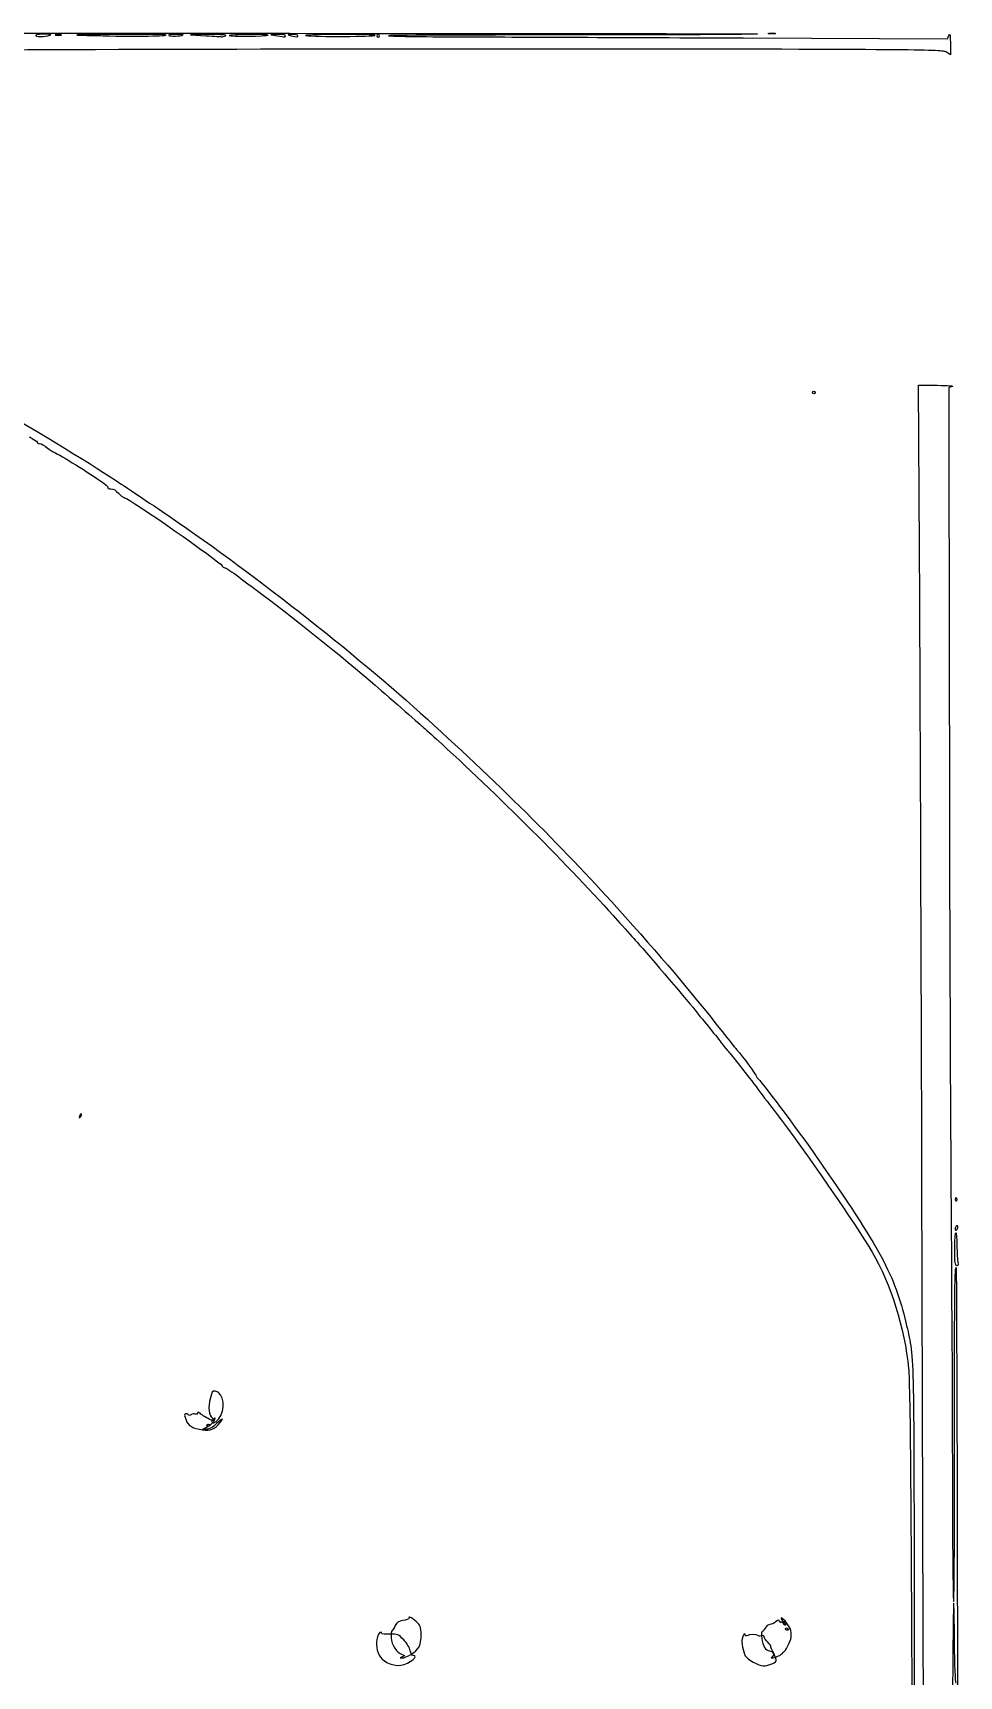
# Model space of a CAD drawing. Extents: x 0 to 877, y -11 to 940.
# Drawn here: x 709.5 to 877.3, y 642.5 to 940.2 of the extents above; entities that cross this region are included whole.
import ezdxf

# ---------------------------------------------------------------- set-up
doc = ezdxf.new("R2010")
doc.units = 0
doc.layers.add('Calque_1', color=7, linetype='CONTINUOUS')

msp = doc.modelspace()

# ---------------------------------------------------------------- linework, layer by layer
at = {"layer": 'Calque_1', "color": 7}
for points in [[(712.76544, 939.88684)], [(714.57342, 939.9028)], [(733.63599, 939.84345)], [(736.73227, 939.85142)], [(744.40519, 939.72085)], [(752.12922, 939.81607)], [(755.2531, 939.72089)], [(757.50206, 939.72085)], [(771.52493, 939.78814)], [(772.31873, 939.72085)], [(851.00289, 875.34367)], [(718.29264, 744.3331)], [(876.84867, 729.0787)], [(876.90789, 724.11905)], [(876.7341, 722.85227)], [(737.26044, 688.84277)], [(741.55537, 687.99742)], [(743.13449, 689.06298)], [(845.87289, 651.07609)], [(777.99373, 646.40833)], [(838.58104, 646.18741)], [(844.59803, 646.14757)], [(772.47427, 645.93378)]]:
    msp.add_lwpolyline(points, close=True, dxfattribs=at)
for points in [[(741.49477, 939.91505), (738.05519, 939.88185), (740.83331, 939.72085)], [(754.01194, 939.9457), (752.60727, 939.906), (753.7979, 939.72089)], [(838.26771, 939.31507), (875.24482, 939.15421), (875.49104, 939.76828)], [(842.89943, 940.17243), (842.89943, 940.17209)], [(875.75404, 938.32573), (875.77074, 936.26911), (875.05486, 936.73823)], [(870.14575, 846.83481), (869.97567, 876.402), (873.38773, 876.37563)], [(876.13831, 876.16506), (875.47685, 875.98087), (875.54455, 821.35654)], [(740.9909, 687.23443), (740.27443, 687.24503), (741.06818, 687.67343)]]:
    msp.add_lwpolyline(points, dxfattribs=at)
for points in [[(567.66353, 940.18545), (718.13206, 940.19995), (841.03501, 940.12975), (840.7812, 940.02954)], [(711.36074, 939.98523), (710.37194, 939.98523), (709.90535, 939.88893), (710.01721, 939.70795)], [(710.01721, 939.70795), (710.17038, 939.46009), (712.45381, 939.60875), (712.76544, 939.88684)], [(712.76544, 939.88683), (712.82604, 939.94093), (712.19397, 939.98523), (711.36074, 939.98523)], [(713.64738, 939.9028), (713.39272, 939.8362), (713.60108, 939.7818), (714.1104, 939.7818)], [(714.57342, 939.9028), (714.31876, 939.9694), (713.90204, 939.9694), (713.64738, 939.9028)], [(714.1104, 939.7818), (714.61972, 939.7818), (714.82808, 939.8362), (714.57342, 939.9028)], [(724.5394, 939.92703), (715.9764, 939.87313), (715.71689, 939.85863), (720.98956, 939.7286)], [(720.98956, 939.7286), (727.3362, 939.57212), (733.4199, 939.62737), (733.63599, 939.84345)], [(733.63599, 939.84343), (733.71399, 939.92143), (729.62048, 939.95901), (724.5394, 939.92703)], [(735.40936, 939.9605), (734.53623, 939.9695), (733.9691, 939.8838), (734.14904, 939.76952)], [(734.14904, 939.76952), (734.44871, 939.57918), (736.10161, 939.6316), (736.73227, 939.85142)], [(736.73227, 939.85143), (736.87779, 939.90213), (736.28248, 939.95123), (735.40936, 939.9605)], [(740.83331, 939.72085), (742.36128, 939.63225), (743.67097, 939.54491), (743.74373, 939.52666)], [(744.40519, 939.72085), (744.73174, 939.86117), (743.61729, 939.93553), (741.49477, 939.91505)], [(743.74373, 939.52666), (743.81653, 939.50836), (744.11415, 939.59576), (744.40519, 939.72085)], [(748.66514, 939.93162), (746.68598, 939.92122), (745.06665, 939.83582), (745.06665, 939.74177)], [(745.06665, 939.74177), (745.06665, 939.54312), (751.92846, 939.6153), (752.12922, 939.81607)], [(752.12922, 939.81605), (752.20312, 939.88995), (750.6443, 939.94197), (748.66514, 939.93162)], [(753.7979, 939.72089), (754.45274, 939.61909), (755.01125, 939.51791), (755.03906, 939.49605)], [(755.2531, 939.72085), (755.35534, 939.88627), (754.89012, 939.97054), (754.01194, 939.9457)], [(755.03906, 939.49605), (755.06686, 939.47415), (755.16317, 939.57535), (755.2531, 939.72089)], [(756.50988, 939.95413), (755.5224, 939.92303), (755.52145, 939.92183), (756.31144, 939.72085)], [(756.31144, 939.72085), (757.45706, 939.42934), (757.50206, 939.42934), (757.50206, 939.72085)], [(757.50206, 939.72085), (757.50206, 939.86637), (757.05558, 939.97135), (756.50988, 939.95413)], [(764.71196, 939.94356), (760.9648, 939.91926), (758.37519, 939.82941), (758.95727, 939.74394)], [(758.95727, 939.74394), (760.51239, 939.51558), (771.52487, 939.55432), (771.52493, 939.78814)], [(771.52493, 939.78815), (771.52495, 939.89794), (768.45912, 939.96787), (764.71196, 939.94356)], [(772.05415, 939.98544), (771.90863, 939.98544), (771.78956, 939.86637), (771.78956, 939.72085)], [(771.78956, 939.72085), (771.78956, 939.57533), (771.90863, 939.45627), (772.05415, 939.45627)], [(772.31873, 939.72085), (772.31873, 939.86637), (772.19967, 939.98544), (772.05415, 939.98544)], [(772.05415, 939.45627), (772.19967, 939.45627), (772.31873, 939.57533), (772.31873, 939.72085)], [(806.38537, 939.85387), (787.72147, 939.85787), (773.10586, 939.78837), (773.90623, 939.70043)], [(773.90623, 939.70043), (774.70659, 939.61243), (781.1955, 939.52593), (788.32602, 939.50819)], [(788.32602, 939.50819), (795.45654, 939.49049), (817.9303, 939.40354), (838.26771, 939.31507)], [(840.7812, 940.02954), (840.52738, 939.92933), (825.04926, 939.85028), (806.38537, 939.85387)], [(843.35935, 940.05202), (842.77727, 940.05502), (842.57029, 940.10912), (842.89943, 940.17243)], [(842.89943, 940.17209), (843.22854, 940.23539), (843.70479, 940.23299), (843.95776, 940.16709)], [(843.95776, 940.16709), (844.2107, 940.10089), (843.94136, 940.04908), (843.35935, 940.05202)], [(875.49104, 939.76828), (875.67598, 940.2295), (875.74144, 939.87044), (875.75404, 938.32573)], [(821.93976, 937.29812), (793.12031, 937.34802), (736.85799, 937.25762), (696.91252, 937.09717)], [(875.05486, 936.73823), (874.37681, 937.18256), (871.57017, 937.21215), (821.93976, 937.29812)], [(873.38773, 876.37563), (875.26435, 876.36113), (876.50211, 876.26637), (876.13831, 876.16506)], [(699.69059, 874.24554), (712.53754, 866.71171), (720.02098, 862.14085), (725.48746, 858.48892)], [(850.73831, 875.07908), (850.73831, 875.2246), (850.85737, 875.34367), (851.00289, 875.34367)], [(851.00289, 874.8145), (850.85737, 874.8145), (850.73831, 874.93356), (850.73831, 875.07908)], [(851.00289, 875.34367), (851.14841, 875.34367), (851.26747, 875.2246), (851.26747, 875.07908)], [(851.26747, 875.07908), (851.26747, 874.93356), (851.14841, 874.8145), (851.00289, 874.8145)], [(708.80792, 867.01197), (709.59807, 866.63817), (710.24456, 866.21676), (710.24456, 866.0755)], [(710.24456, 866.0755), (710.24456, 865.93424), (710.45741, 865.81867), (710.71757, 865.81867)], [(710.71757, 865.81867), (710.97773, 865.81867), (711.60281, 865.46632), (712.10663, 865.03567)], [(712.10663, 865.03567), (712.61046, 864.60502), (713.16177, 864.24783), (713.33175, 864.24192)], [(713.33175, 864.24192), (713.62857, 864.23162), (718.9353, 860.9665), (721.81706, 859.02113)], [(721.81706, 859.02113), (722.57939, 858.50651), (723.13791, 857.97997), (723.05822, 857.85102)], [(723.05822, 857.85102), (722.97852, 857.72208), (723.22875, 857.61658), (723.61427, 857.61658)], [(723.61427, 857.61658), (724.06193, 857.61658), (724.5669, 857.32977), (725.01172, 856.82283)], [(725.48746, 858.48892), (726.72439, 857.66258), (729.40329, 855.87411), (731.44059, 854.51454)], [(725.01172, 856.82283), (725.3948, 856.38627), (725.89007, 856.02412), (726.11233, 856.01805)], [(726.11233, 856.01805), (726.81511, 855.99885), (743.51523, 844.34027), (743.76233, 843.69634)], [(731.44059, 854.51454), (746.66246, 844.35635), (766.26753, 829.11992), (779.72154, 816.99217)], [(870.71601, 683.52076), (870.49869, 766.18149), (870.32723, 815.28412), (870.14575, 846.83481)], [(743.76233, 843.69634), (743.83983, 843.49435), (744.0588, 843.32908), (744.24891, 843.32908)], [(744.24891, 843.32908), (744.43902, 843.32908), (745.58004, 842.58494), (746.78452, 841.67544)], [(746.78452, 841.67544), (747.98899, 840.76593), (749.54243, 839.60507), (750.23661, 839.09575)], [(750.23661, 839.09575), (755.17107, 835.4753), (766.61492, 826.31639), (771.09872, 822.39908)], [(771.09872, 822.39908), (772.04461, 821.5727), (774.36633, 819.54683), (776.2581, 817.89715)], [(875.54455, 821.35654), (875.60435, 773.12635), (875.67817, 754.65498), (876.00345, 706.5395)], [(776.2581, 817.89715), (778.14987, 816.24747), (779.82877, 814.77611), (779.98898, 814.62747)], [(779.72154, 816.99217), (793.1289, 804.90643), (805.45991, 792.69839), (815.31689, 781.75177)], [(779.98898, 814.62747), (780.1492, 814.47883), (781.33684, 813.40471), (782.6282, 812.24054)], [(782.6282, 812.24054), (793.16328, 802.74309), (807.13938, 788.75888), (815.41752, 779.43221)], [(815.31689, 781.75177), (823.42068, 772.75213), (828.48943, 766.77685), (834.3635, 759.29877)], [(815.41752, 779.43221), (816.57996, 778.12252), (818.02551, 776.51518), (818.62985, 775.86034)], [(818.62985, 775.86034), (820.04974, 774.32178), (827.72137, 765.33789), (829.43935, 763.20185)], [(829.43935, 763.20185), (830.16695, 762.29718), (831.42037, 760.75689), (832.22473, 759.77898)], [(832.22473, 759.77898), (833.02908, 758.80107), (834.00955, 757.56478), (834.40354, 757.03168)], [(834.3635, 759.29877), (835.52767, 757.81671), (836.71829, 756.3365), (837.00933, 756.00942)], [(834.40354, 757.03168), (834.79753, 756.49857), (835.27505, 755.90326), (835.4647, 755.70876)], [(835.4647, 755.70876), (836.01091, 755.1486), (839.07327, 751.26337), (840.87936, 748.83916)], [(837.00933, 756.00942), (838.19938, 754.67202), (840.58121, 751.41219), (840.58121, 751.12088)], [(840.58121, 751.12088), (840.58121, 750.94902), (840.68527, 750.80841), (840.81248, 750.80841)], [(840.81248, 750.80841), (841.07214, 750.80841), (848.09979, 741.44277), (851.31715, 736.80896)], [(840.87936, 748.83916), (841.7871, 747.62075), (843.25961, 745.67138), (844.1516, 744.50721)], [(718.29264, 744.3331), (718.21114, 744.4146), (718.06322, 744.2677), (717.96387, 744.00678)], [(844.1516, 744.50721), (849.13176, 738.00746), (858.7344, 724.11875), (861.55674, 719.33342)], [(717.96387, 744.00678), (717.82028, 743.6297), (717.85068, 743.59931), (718.11198, 743.85867)], [(718.11198, 743.85867), (718.2928, 744.03815), (718.37411, 744.25164), (718.29264, 744.3331)], [(851.31715, 736.80896), (863.23462, 719.64487), (865.57314, 715.31903), (867.68105, 706.53872)], [(876.82779, 728.57158), (876.73989, 728.48368), (876.67733, 728.63998), (876.68882, 728.91884)], [(876.68882, 728.91884), (876.70152, 729.22707), (876.76422, 729.28976), (876.84867, 729.0787)], [(876.84869, 729.0787), (876.92509, 728.8877), (876.91569, 728.6595), (876.82779, 728.57158)], [(876.66798, 723.58951), (876.66798, 723.79921), (876.77594, 724.0375), (876.90789, 724.11905)], [(877.00932, 723.73779), (876.84777, 723.11999), (876.66798, 723.04189), (876.66798, 723.58951)], [(876.90789, 724.11905), (877.03984, 724.20055), (877.08549, 724.02905), (877.00932, 723.73779)], [(876.53566, 719.79413), (876.53566, 721.40866), (876.62496, 722.78483), (876.7341, 722.85227)], [(876.7341, 722.85227), (876.84324, 722.91977), (876.93416, 721.86655), (876.93615, 720.51189)], [(861.55674, 719.33342), (864.96408, 713.5562), (867.46807, 705.5499), (868.16464, 698.20513)], [(876.89725, 716.85843), (876.61326, 716.85857), (876.53566, 717.48857), (876.53566, 719.79413)], [(876.93615, 720.51189), (876.93815, 719.15723), (877.01155, 717.78099), (877.0993, 717.45357)], [(876.49909, 686.3109), (876.47229, 708.83593), (876.54019, 716.59199), (876.76367, 716.5175)], [(876.76367, 716.5175), (877.19871, 716.37249), (877.32941, 183.439228), (876.89447, 183.170412)], [(877.0993, 717.45357), (877.20779, 717.04875), (877.1431, 716.85831), (876.89725, 716.85843)], [(867.68105, 706.53872), (869.2, 700.21171), (869.15621, 701.80719), (869.15621, 652.79325)], [(876.00345, 706.5395), (876.04725, 700.06383), (876.09545, 686.04422), (876.11067, 675.38482)], [(868.16464, 698.20513), (868.47712, 694.91026), (868.67152, 669.98266), (868.86413, 608.51138)], [(742.5161, 694.1331), (742.03787, 694.1988), (741.90404, 694.01404), (741.65396, 692.94248)], [(743.13449, 689.06298), (744.52201, 690.67775), (744.1276, 693.91155), (742.5161, 694.1331)], [(741.65396, 692.94248), (741.21856, 691.07686), (741.34321, 689.73312), (741.99392, 689.27734)], [(737.21344, 689.99066), (736.9092, 689.80262), (736.90699, 689.85659), (737.26044, 688.84277)], [(737.63387, 689.86113), (737.53807, 690.01609), (737.34891, 690.07438), (737.21344, 689.99066)], [(737.26041, 688.84277), (737.60241, 687.86173), (738.45018, 687.36552), (740.22595, 687.10704)], [(738.14779, 689.86138), (737.9075, 689.66196), (737.75701, 689.66189), (737.63387, 689.86113)], [(738.91798, 689.97821), (738.68126, 690.06901), (738.33467, 690.01651), (738.14779, 689.86138)], [(739.34839, 690.13834), (739.34839, 689.94663), (739.17164, 689.88087), (738.91798, 689.97821)], [(739.77349, 690.11084), (739.45212, 690.37755), (739.34839, 690.38426), (739.34839, 690.13834)], [(741.6902, 688.91545), (740.96033, 689.28551), (740.18625, 689.76828), (739.77349, 690.11084)], [(740.22595, 687.10704), (741.59682, 686.90749), (742.4642, 687.25823), (743.3774, 688.38139)], [(741.04825, 688.01831), (740.83719, 687.93381), (740.89987, 687.87115), (741.20811, 687.85846)], [(742.77684, 688.2412), (742.06257, 687.56173), (741.4694, 687.22735), (740.9909, 687.23443)], [(741.55537, 687.99741), (741.46747, 688.08531), (741.23925, 688.09471), (741.04825, 688.01831)], [(741.06818, 687.67343), (741.90261, 688.12378), (742.50359, 688.7631), (742.51093, 689.20822)], [(741.20811, 687.85846), (741.48701, 687.84696), (741.6433, 687.90946), (741.55537, 687.99742)], [(742.28146, 689.10352), (742.15285, 688.90041), (741.88679, 688.81578), (741.6902, 688.91545)], [(741.89161, 688.63131), (741.89161, 688.13983), (742.53253, 688.36244), (743.13449, 689.06298)], [(742.21506, 688.89589), (742.03715, 688.89589), (741.89161, 688.77683), (741.89161, 688.63131)], [(741.99392, 689.27734), (742.29346, 689.06754), (742.39297, 688.89589), (742.21506, 688.89589)], [(742.51093, 689.20822), (742.51293, 689.35374), (742.41007, 689.30662), (742.28146, 689.10352)], [(743.3774, 688.38139), (744.17482, 689.36213), (743.88376, 689.29419), (742.77684, 688.2412)], [(876.33672, 656.00408), (876.44586, 656.00408), (876.51893, 669.64215), (876.49909, 686.3109)], [(870.97922, 616.58117), (870.90852, 625.23966), (870.79005, 655.36247), (870.71601, 683.52076)], [(876.11067, 675.38482), (876.12587, 664.72542), (876.22758, 656.00409), (876.33672, 656.00408)], [(876.34842, 655.73951), (876.18464, 656.03947), (875.99399, 619.04379), (876.06618, 600.97076)], [(876.49889, 648.5774), (876.45589, 652.4438), (876.38815, 655.66675), (876.34842, 655.73951)], [(776.54442, 652.54516), (775.72048, 652.4134), (775.40628, 652.21046), (775.16072, 651.65145)], [(777.6104, 652.94637), (777.6104, 652.81945), (777.13071, 652.6389), (776.54442, 652.54516)], [(778.9276, 652.3885), (778.03304, 653.18714), (777.6104, 653.36616), (777.6104, 652.94637)], [(779.83213, 650.04162), (779.81283, 651.46203), (779.73283, 651.6696), (778.9276, 652.3885)], [(844.08227, 652.30676), (843.80727, 652.05789), (843.34387, 651.85427), (843.05249, 651.85427)], [(844.82665, 652.37286), (844.61583, 652.70616), (844.51362, 652.69708), (844.08227, 652.30676)], [(845.08351, 652.2511), (845.07651, 652.10558), (844.96106, 652.1604), (844.82665, 652.37286)], [(846.68654, 651.14046), (846.40833, 651.87219), (845.07914, 653.39632), (845.07914, 652.9836)], [(845.07914, 652.9836), (845.07914, 652.83464), (845.25774, 652.56455), (845.47602, 652.38339)], [(845.48443, 652.0021), (845.27078, 652.28457), (845.09036, 652.39662), (845.08351, 652.2511)], [(845.47602, 652.38339), (845.6943, 652.20223), (845.87289, 651.92678), (845.87289, 651.77125)], [(869.15621, 652.79325), (869.15621, 616.97655), (869.08821, 607.6855), (868.82548, 607.57948)], [(771.91203, 649.58685), (771.5546, 648.40393), (771.79295, 646.85532), (772.47427, 645.93378)], [(772.68572, 650.24831), (772.68625, 650.80443), (772.13842, 650.33611), (771.91203, 649.58685)], [(774.18028, 650.08579), (773.35817, 650.06599), (772.68562, 650.13919), (772.68572, 650.24831)], [(776.68913, 649.05565), (775.72538, 650.06876), (775.60079, 650.11992), (774.18028, 650.08579)], [(774.58195, 650.74488), (774.43833, 650.64408), (774.35732, 650.05657), (774.40187, 649.43932)], [(774.40187, 649.43932), (774.49247, 648.18416), (775.46253, 646.69229), (776.37712, 646.40148)], [(775.16072, 651.65145), (774.98599, 651.25365), (774.72554, 650.84569), (774.58195, 650.74488)], [(777.99372, 646.40833), (779.41597, 647.24182), (779.85827, 648.11601), (779.83213, 650.04162)], [(837.98418, 649.25609), (837.86229, 648.6427), (838.20214, 646.8954), (838.58104, 646.18741)], [(838.56714, 649.95485), (838.56714, 650.44121), (838.11105, 649.89455), (837.98418, 649.25609)], [(838.8513, 649.79736), (838.69501, 649.70076), (838.56714, 649.77166), (838.56714, 649.95485)], [(840.85361, 649.85686), (840.69732, 650.10975), (839.28905, 650.0679), (838.8513, 649.79736)], [(841.49983, 649.79236), (841.22103, 649.70386), (840.93023, 649.73286), (840.85361, 649.85686)], [(841.62003, 650.53135), (841.31304, 650.53135), (841.66133, 648.34645), (842.07342, 647.68708)], [(842.0113, 649.60468), (842.0083, 649.82715), (841.82335, 649.89504), (841.49983, 649.79236)], [(842.16873, 651.19281), (841.97402, 650.82901), (841.72711, 650.53135), (841.62003, 650.53135)], [(842.68108, 648.62503), (842.31521, 648.97213), (842.01381, 649.41297), (842.0113, 649.60468)], [(843.05249, 651.85427), (842.75819, 651.85427), (842.36539, 651.56026), (842.16873, 651.19281)], [(845.87289, 651.77125), (845.87289, 651.61573), (845.69808, 651.71965), (845.48443, 652.0021)], [(845.87289, 651.07609), (845.87289, 651.23021), (845.99196, 651.2827), (846.13748, 651.19277)], [(846.13748, 650.79589), (845.99196, 650.79589), (845.87289, 650.92199), (845.87289, 651.07609)], [(846.13748, 651.19277), (846.283, 651.10287), (846.40206, 650.97674), (846.40206, 650.91257)], [(846.40206, 650.91257), (846.40206, 650.84837), (846.283, 650.79589), (846.13748, 650.79589)], [(846.21783, 647.83698), (846.96885, 649.21683), (847.09088, 650.07694), (846.68654, 651.14046)], [(776.18021, 644.46281), (777.74149, 644.75784), (779.59041, 646.21342), (778.40388, 646.21342)], [(776.37712, 646.40148), (776.93671, 646.22358), (776.93764, 646.21527), (776.41982, 646.01284)], [(776.39652, 645.78741), (776.67478, 645.77711), (777.39352, 646.0566), (777.99373, 646.40833)], [(777.86984, 647.10151), (777.77514, 647.60643), (777.26569, 648.44956), (776.68913, 649.05565)], [(778.40388, 646.21342), (778.19643, 646.21342), (777.96391, 646.6001), (777.86984, 647.10151)], [(838.58104, 646.18744), (838.94158, 645.51378), (840.98207, 644.36133), (841.81431, 644.36133)], [(842.07342, 647.68708), (842.27808, 647.35966), (842.68464, 647.09177), (842.97687, 647.09177)], [(843.21493, 647.8626), (843.28713, 647.9348), (843.04694, 648.27793), (842.68108, 648.62503)], [(843.46405, 646.01078), (842.88196, 645.64219), (843.59409, 645.7281), (844.59803, 646.14757)], [(842.97687, 647.09177), (843.62854, 647.09177), (843.97104, 646.3318), (843.46405, 646.01078)], [(843.72409, 646.6383), (843.37181, 647.23942), (843.14269, 647.79035), (843.21493, 647.8626)], [(844.17247, 645.23448), (844.27814, 645.40547), (844.07637, 646.03719), (843.72409, 646.6383)], [(844.59803, 646.14753), (845.23017, 646.41167), (845.72034, 646.9229), (846.21783, 647.83698)], [(876.77019, 641.23521), (876.66401, 641.40702), (876.54192, 644.711), (876.49889, 648.5774)], [(772.47427, 645.93378), (773.19351, 644.96096), (775.00706, 644.24112), (776.18021, 644.46281)], [(776.41982, 646.01284), (775.91701, 645.8163), (775.91587, 645.80508), (776.39652, 645.78741)], [(841.81431, 644.36133), (842.67203, 644.36133), (843.91794, 644.82266), (844.17247, 645.23448)]]:
    msp.add_open_spline(points, degree=3, dxfattribs=at)

doc.saveas('drawing.dxf')
